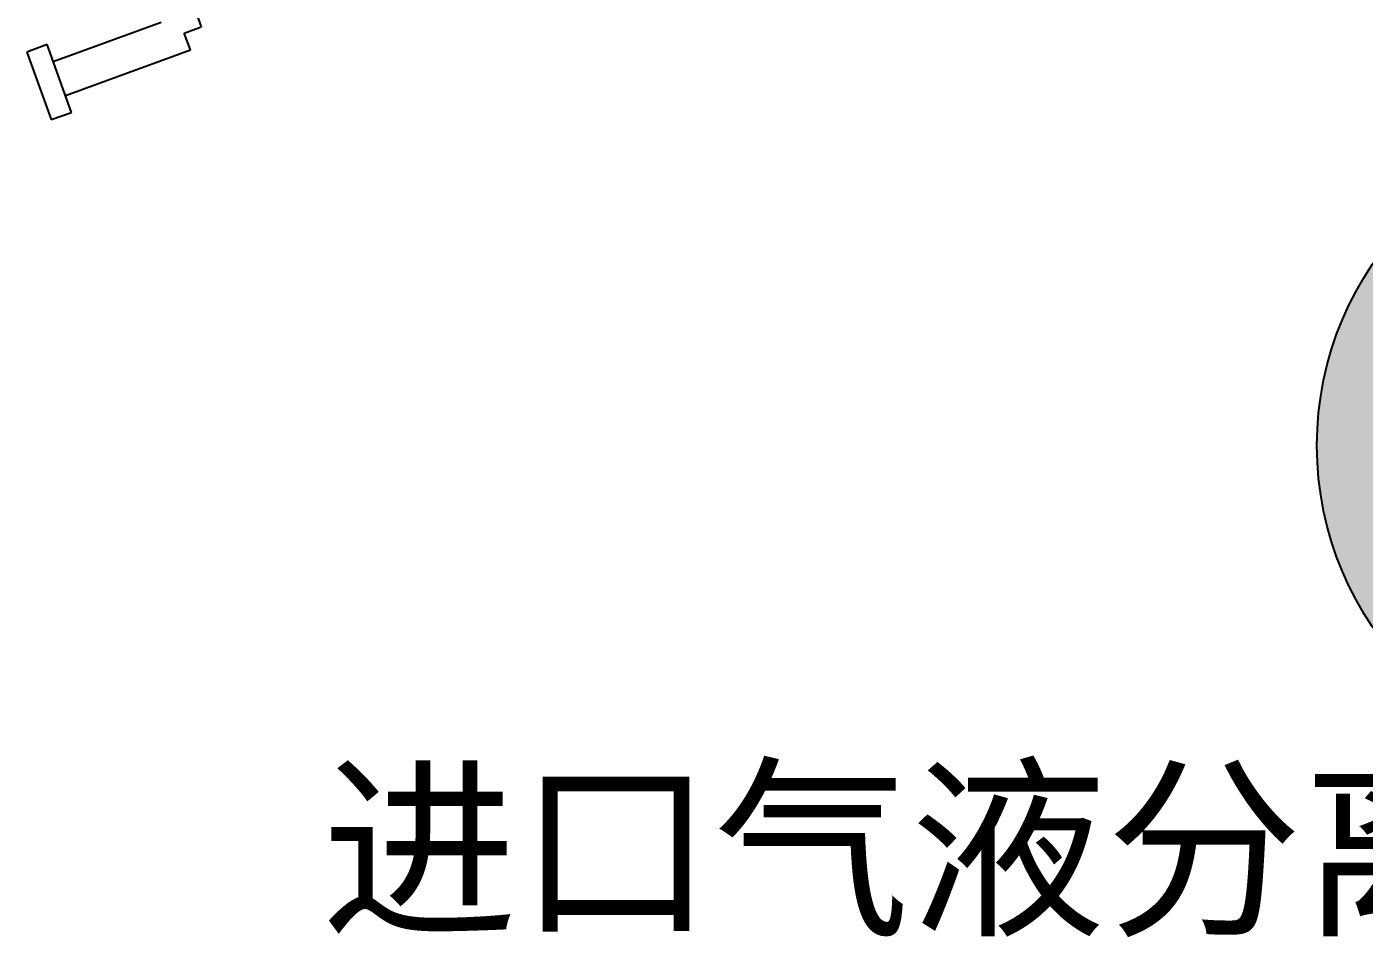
# Model space of a CAD drawing. Header units: inches. Extents: x 517790 to 538444, y 301815 to 302461.
# Drawn here: x 517890.231 to 517891.987, y 302341.328 to 302342.523 of the extents above; entities that cross this region are included whole.
import ezdxf

# ---------------------------------------------------------------- set-up
doc = ezdxf.new("R2010")
doc.units = ezdxf.units.IN
doc.header["$MEASUREMENT"] = 0
doc.layers.add('电气-接地设计-接地线', color=3, linetype='接地线')
doc.layers.add('硅胶总平面底图 工艺装置区', color=253, linetype='Continuous')
doc.styles.add('EESLTYPE', font='TXT.shx')
doc.styles.get("Standard").update_dxf_attribs({"font": 'arial.ttf'})
doc.linetypes.add('接地线', pattern='A,500,["/",EESLTYPE,S=200,R=0,X=0,Y=-100],-200,60,-200', length=960)

# ---------------------------------------------------------------- blocks, each defined once
blk = doc.blocks.new('PTJD2')
at = {"linetype": 'Continuous'}
blk.add_hatch(color=0, dxfattribs=at).paths.add_polyline_path([(150, 0, 1), (-150, 0, 1)])
at = {"color": 0, "linetype": 'Continuous'}
blk.add_circle((0, 0), 150, dxfattribs=at)

msp = doc.modelspace()

# ---------------------------------------------------------------- linework, layer by layer
at = {"layer": '硅胶总平面底图 工艺装置区', "color": 253, "linetype": 'Continuous', "lineweight": -3}
for p, q in [((517890.4325, 302342.5978), (517890.4598, 302342.5227)), ((517890.2654, 302342.4771), (517890.4074, 302342.5287)), ((517890.4376, 302342.5146), (517890.4598, 302342.5227)), ((517890.4457, 302342.4925), (517890.4376, 302342.5146)), ((517890.2574, 302342.4993), (517890.2308, 302342.4896)), ((517890.2308, 302342.4896), (517890.263, 302342.4009)), ((517890.2897, 302342.4105), (517890.2574, 302342.4993)), ((517890.2816, 302342.4327), (517890.4457, 302342.4925)), ((517890.263, 302342.4009), (517890.2897, 302342.4105))]:
    msp.add_line(p, q, dxfattribs=at)

# ---------------------------------------------------------------- block references
at = {"layer": '电气-接地设计-接地线', "color": 1, "xscale": 0.002831987834461186, "yscale": 0.002831987834461186, "zscale": 0.000943995944820395}
msp.add_blockref('PTJD2', (517892.3493, 302341.9733), dxfattribs=at)

# ---------------------------------------------------------------- texts
at = {"layer": '硅胶总平面底图 工艺装置区', "color": 253, "linetype": 'Continuous', "lineweight": -3, "insert": (517890.6176, 302341.5384), "char_height": 0.188799, "attachment_point": 1}
msp.add_mtext_dynamic_manual_height_columns('{\\fSimSun|b0|i0|c134|p2;进口气液分离器和重凝析油三相分离器撬释放源}', width=3124.251783, gutter_width=1, heights=[0], dxfattribs=at)

doc.saveas('drawing.dxf')
